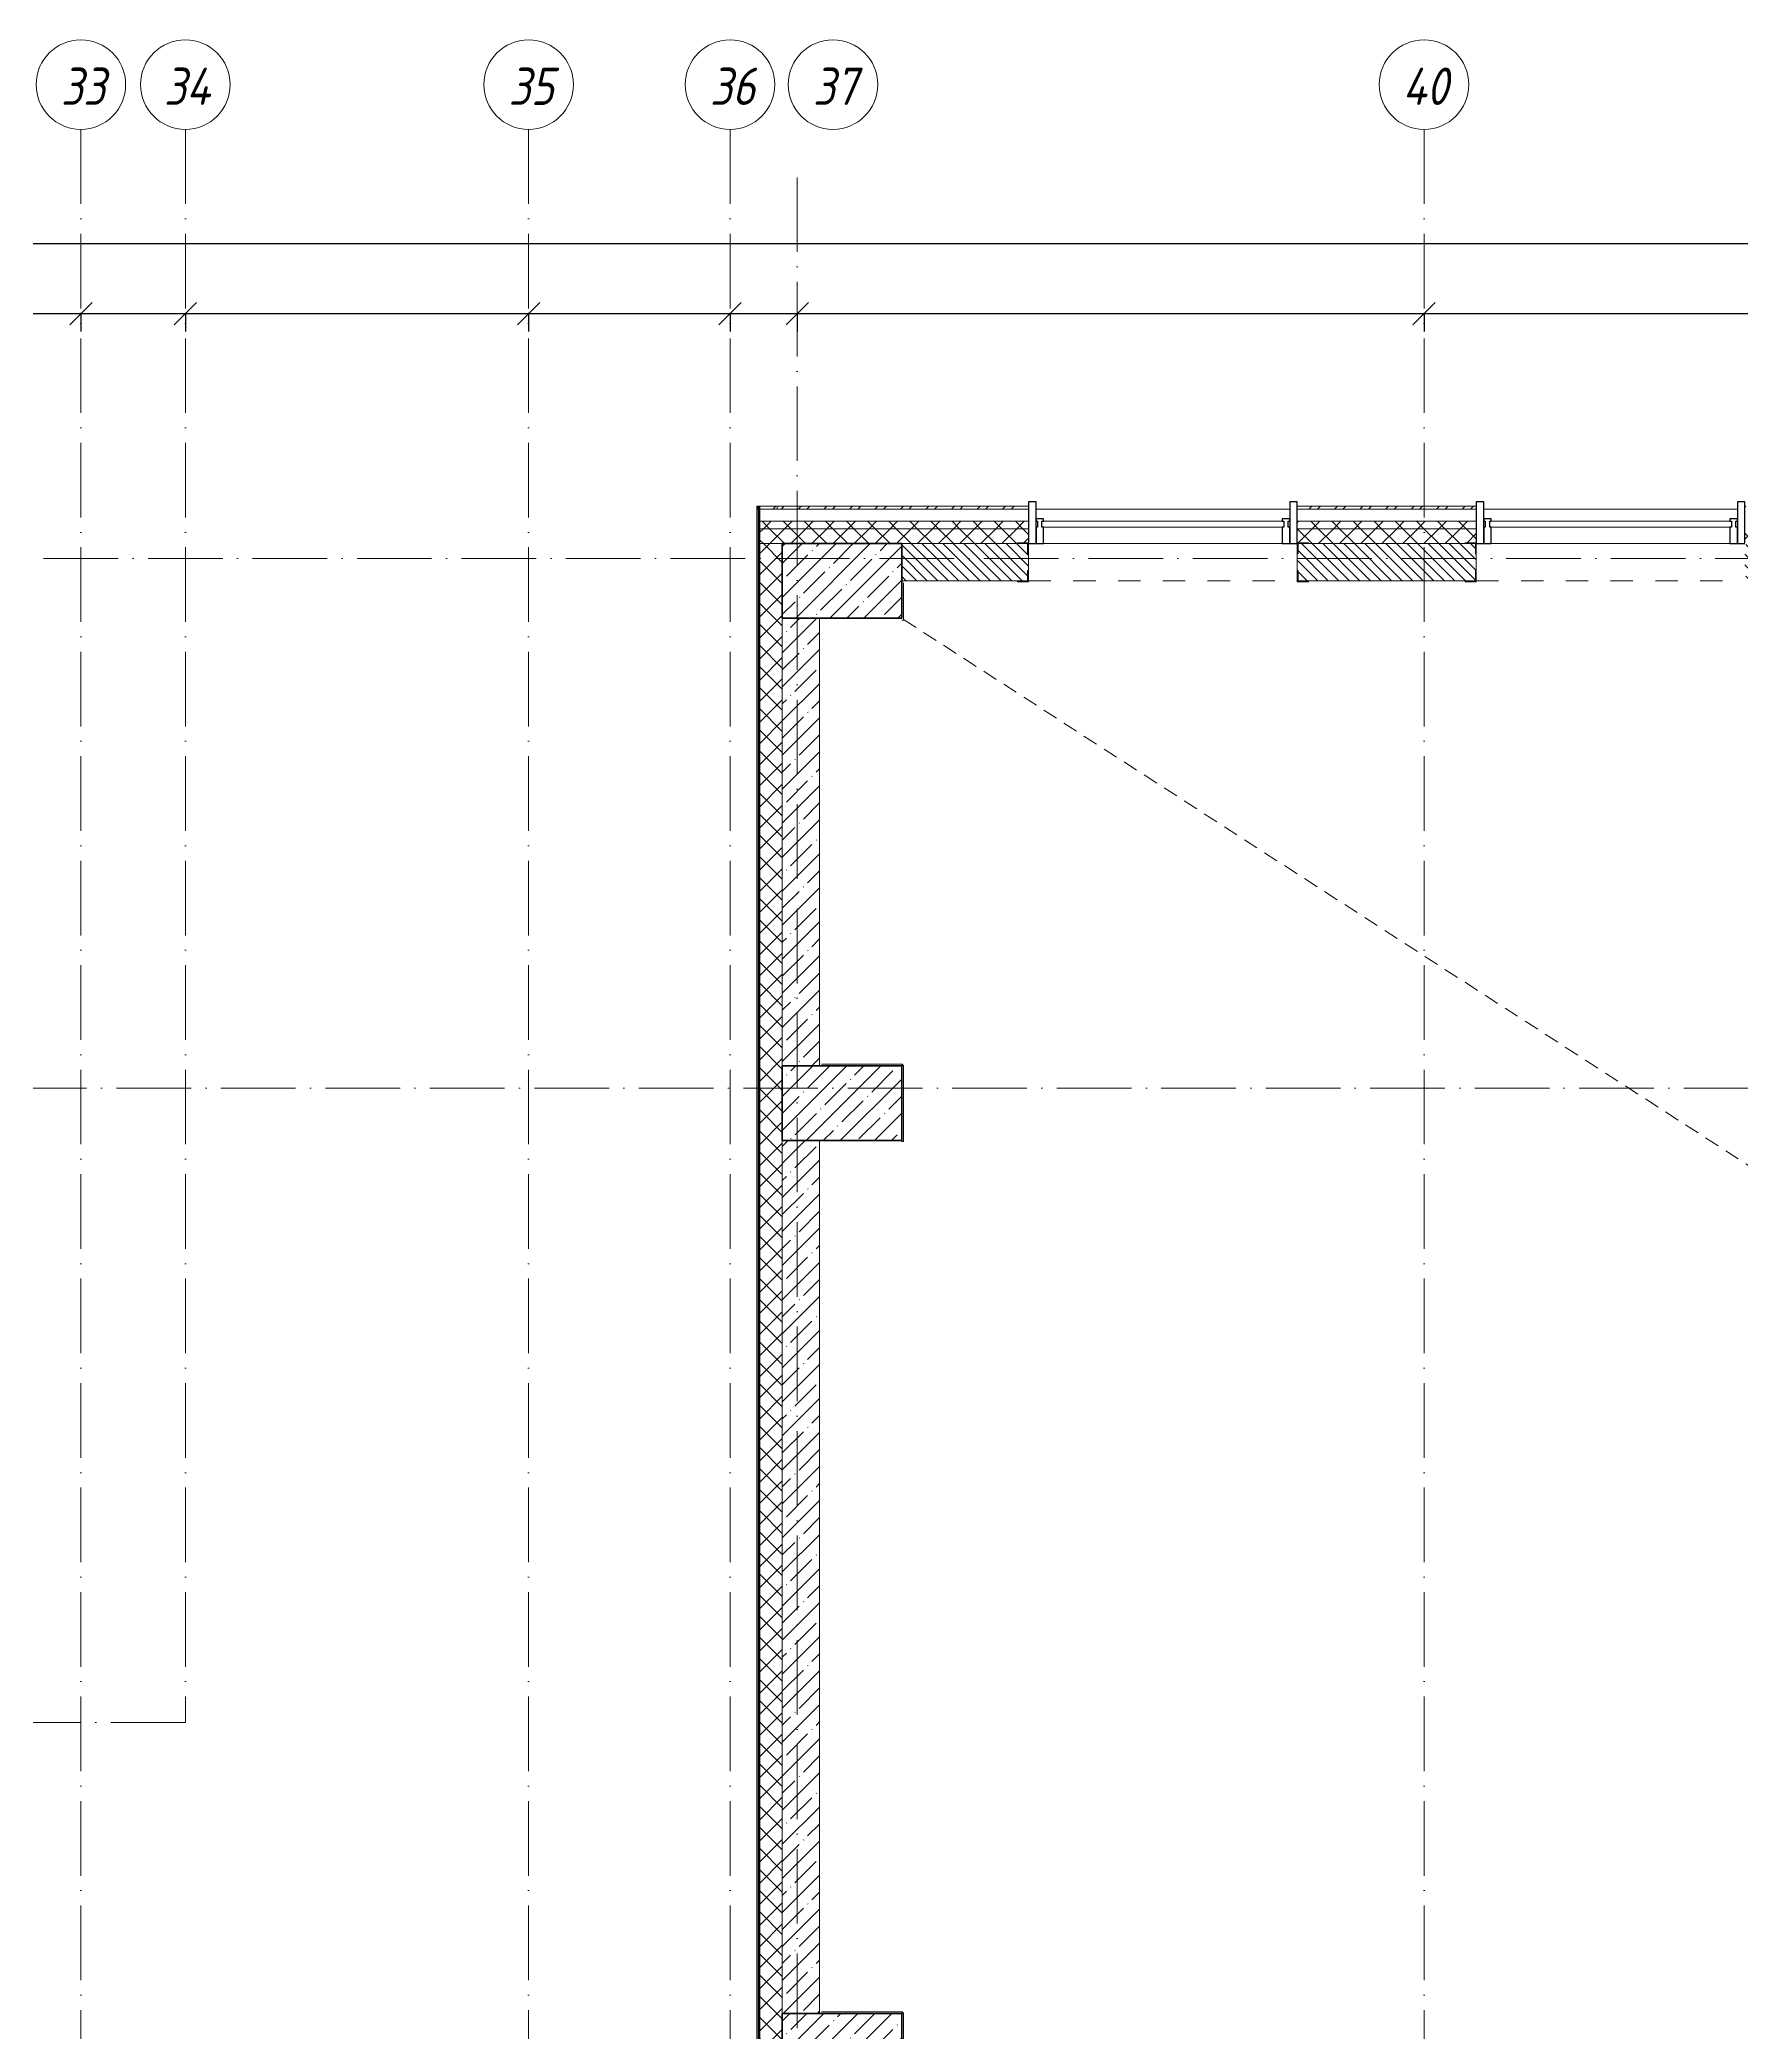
# Model space of a CAD drawing. Header units: millimetres. Extents: x -213536 to 1564669, y -45299 to 942238.
# Drawn here: x 476741 to 488141, y 522427 to 535778 of the extents above; entities that cross this region are included whole.
import ezdxf

# ---------------------------------------------------------------- set-up
doc = ezdxf.new("R2010")
doc.units = ezdxf.units.MM
for name, pattern in [('200_ШТРИХ_ш1п0_6_', [160, 100, -60]), ('50_200_ШТРИХ_1Т_ш5_п1_п1_', [700, 500, -100, 0, -100]), ('Штрих короткий', [300, 150, -150])]:
    doc.linetypes.add(name, pattern=pattern)
for name, color, linetype, lineweight in [('0-1', 7, 'Continuous', 5), ('0-2', 7, 'Continuous', 9), ('3) ЖБ 4м', 3, 'Continuous', 30), ('Импосты витража-1', 7, 'Continuous', 25), ('Линии-1', 7, '200_ШТРИХ_ш1п0_6_', 9), ('Несущие колонны', 7, 'Continuous', 9), ('Несущие колонны-1', 7, 'Continuous', 35), ('Обобщенные модели', 7, 'Continuous', 9), ('Общие ребра', 7, 'Continuous', 9), ('Оси', 7, 'Continuous', 9), ('Оси-1', 7, 'Continuous', 20), ('Оси-2', 7, '50_200_ШТРИХ_1Т_ш5_п1_п1_', 9), ('Остекление-1', 7, 'Continuous', 9), ('Перемычка-1', 7, 'Штрих короткий', 9), ('Размеры', 7, 'Continuous', 15), ('Стены', 7, 'Continuous', 9), ('Стены-1', 7, 'Continuous', 13), ('Штриховка разреза-1', 7, 'Continuous', 9)]:
    doc.layers.add(name, color=color, linetype=linetype, lineweight=lineweight)
doc.layers.get('0-2').off()
doc.styles.add('ISOCPEUR_I_1', font='isocpeui.ttf', dxfattribs={"width": 0.85, "height": 2.5})
doc.styles.add('ISOCPEUR_I_5', font='isocpeui.ttf', dxfattribs={"width": 0.85, "height": 2.1})
doc.dimstyles.new('ISO-2_5_0_9К', dxfattribs={"dimscale": 304.8, "dimtxt": 248.995294, "dimasz": 0.492126, "dimexe": 0.393701, "dimexo": 0.328084, "dimgap": 0, "dimtad": 1, "dimdec": 0, "dimzin": 0, "dimdsep": 46, "dimtxsty": 'ISOCPEUR_I_1', "dimblk1": 'OBLIQUE', "dimblk2": 'OBLIQUE', "dimsah": 1, "dimcen": 0.09, "dimdle": 0.393701, "dimazin": 0, "dimtfac": 1, "dimtdec": 4, "dimtix": 1, "dimtmove": 0, "dimatfit": 3, "dimfxl": 1, "dimtvp": 1, "dimtolj": 1, "dimtzin": 0, "dimarcsym": 2})
pattern_1 = [(45, (0, 0), (-70.71068, 70.71068), []), (135, (0, 0), (-70.71068, -70.71068), [])]
pattern_2 = [(45, (0, 0), (-114.04925, 114.04925), []), (45, (114.05, 0), (-114.04925, 114.04925), [201.612, -40.322, 3.353, -36.97])]
pattern_3 = [(45, (0, 0), (-85.53659, 85.53659), []), (45, (57.02, 0), (-85.53659, 85.53659), [])]

# ---------------------------------------------------------------- blocks, each defined once
blk = doc.blocks.new('Ось сетки - Круг_Ø6_00__ISO-2_5_0_9K_-16731441-АИ2_03_План отделки стен 3-го этажа _Часть 1_')
at = {"layer": 'Оси-1'}
blk.add_circle((0, 0), 3, dxfattribs=at)
blk = doc.blocks.new('_Oblique')
at = {"color": 0, "linetype": 'ByBlock', "lineweight": -2}
blk.add_line((-0.5, -0.5), (0.5, 0.5), dxfattribs=at)
blk = doc.blocks.new('*D3903')
at = {"layer": 'Defpoints', "color": 0, "lineweight": 30, "transparency": 16777216}
for p in [(476466, 534049), (477016, 534049), (477016, 533943)]:
    blk.add_point(p, dxfattribs=at)
at = {"layer": 'Размеры', "color": 0, "lineweight": -2, "transparency": 16777216}
for p, q in [((476346, 533943), (477136, 533943)), ((476466, 533949), (476466, 533823)), ((477016, 533949), (477016, 533823))]:
    blk.add_line(p, q, dxfattribs=at)
at = {"layer": 'Размеры', "color": 0, "lineweight": -2, "transparency": 16777216, "xscale": 150, "yscale": 150, "zscale": 150, "rotation": 180}
blk.add_blockref('_Oblique', (476466, 533943), dxfattribs=at)
at = {"layer": 'Размеры', "color": 0, "lineweight": -2, "transparency": 16777216, "xscale": 150, "yscale": 150, "zscale": 150}
blk.add_blockref('_Oblique', (477016, 533943), dxfattribs=at)
at = {"layer": 'Размеры', "color": 0, "transparency": 16777216, "insert": (476741, 533944), "char_height": 2.5, "width": 568.86, "attachment_point": 5, "style": 'ISOCPEUR_I_1'}
blk.add_mtext('\\A1;550', dxfattribs=at)
blk = doc.blocks.new('*D3904')
at = {"layer": 'Defpoints', "color": 0, "lineweight": 30, "transparency": 16777216}
for p in [(477016, 534049), (477716, 534049), (477716, 533943)]:
    blk.add_point(p, dxfattribs=at)
at = {"layer": 'Размеры', "color": 0, "lineweight": -2, "transparency": 16777216}
for p, q in [((476896, 533943), (477836, 533943)), ((477016, 533949), (477016, 533823)), ((477716, 533949), (477716, 533823))]:
    blk.add_line(p, q, dxfattribs=at)
at = {"layer": 'Размеры', "color": 0, "lineweight": -2, "transparency": 16777216, "xscale": 150, "yscale": 150, "zscale": 150, "rotation": 180}
blk.add_blockref('_Oblique', (477016, 533943), dxfattribs=at)
at = {"layer": 'Размеры', "color": 0, "lineweight": -2, "transparency": 16777216, "xscale": 150, "yscale": 150, "zscale": 150}
blk.add_blockref('_Oblique', (477716, 533943), dxfattribs=at)
at = {"layer": 'Размеры', "color": 0, "transparency": 16777216, "insert": (477366, 533944), "char_height": 2.5, "width": 568.86, "attachment_point": 5, "style": 'ISOCPEUR_I_1'}
blk.add_mtext('\\A1;700', dxfattribs=at)
blk = doc.blocks.new('*D3905')
at = {"layer": 'Defpoints', "color": 0, "lineweight": 30, "transparency": 16777216}
for p in [(477716, 534049), (480016, 534049), (480016, 533943)]:
    blk.add_point(p, dxfattribs=at)
at = {"layer": 'Размеры', "color": 0, "lineweight": -2, "transparency": 16777216}
for p, q in [((477596, 533943), (480136, 533943)), ((477716, 533949), (477716, 533823)), ((480016, 533949), (480016, 533823))]:
    blk.add_line(p, q, dxfattribs=at)
at = {"layer": 'Размеры', "color": 0, "lineweight": -2, "transparency": 16777216, "xscale": 150, "yscale": 150, "zscale": 150, "rotation": 180}
blk.add_blockref('_Oblique', (477716, 533943), dxfattribs=at)
at = {"layer": 'Размеры', "color": 0, "lineweight": -2, "transparency": 16777216, "xscale": 150, "yscale": 150, "zscale": 150}
blk.add_blockref('_Oblique', (480016, 533943), dxfattribs=at)
at = {"layer": 'Размеры', "color": 0, "transparency": 16777216, "insert": (478866, 533944), "char_height": 2.5, "width": 758.48, "attachment_point": 5, "style": 'ISOCPEUR_I_1'}
blk.add_mtext('\\A1;2300', dxfattribs=at)
blk = doc.blocks.new('*D3906')
at = {"layer": 'Defpoints', "color": 0, "lineweight": 30, "transparency": 16777216}
for p in [(480016, 534049), (481366, 534049), (481366, 533943)]:
    blk.add_point(p, dxfattribs=at)
at = {"layer": 'Размеры', "color": 0, "lineweight": -2, "transparency": 16777216}
for p, q in [((479896, 533943), (481486, 533943)), ((480016, 533949), (480016, 533823)), ((481366, 533949), (481366, 533823))]:
    blk.add_line(p, q, dxfattribs=at)
at = {"layer": 'Размеры', "color": 0, "lineweight": -2, "transparency": 16777216, "xscale": 150, "yscale": 150, "zscale": 150, "rotation": 180}
blk.add_blockref('_Oblique', (480016, 533943), dxfattribs=at)
at = {"layer": 'Размеры', "color": 0, "lineweight": -2, "transparency": 16777216, "xscale": 150, "yscale": 150, "zscale": 150}
blk.add_blockref('_Oblique', (481366, 533943), dxfattribs=at)
at = {"layer": 'Размеры', "color": 0, "transparency": 16777216, "insert": (480691, 533944), "char_height": 2.5, "width": 701.02, "attachment_point": 5, "style": 'ISOCPEUR_I_1'}
blk.add_mtext('\\A1;1350', dxfattribs=at)
blk = doc.blocks.new('*D3907')
at = {"layer": 'Defpoints', "color": 0, "lineweight": 30, "transparency": 16777216}
for p in [(481366, 534049), (481816, 534049), (481816, 533943)]:
    blk.add_point(p, dxfattribs=at)
at = {"layer": 'Размеры', "color": 0, "lineweight": -2, "transparency": 16777216}
for p, q in [((481246, 533943), (481936, 533943)), ((481366, 533949), (481366, 533823)), ((481816, 533949), (481816, 533823))]:
    blk.add_line(p, q, dxfattribs=at)
at = {"layer": 'Размеры', "color": 0, "lineweight": -2, "transparency": 16777216, "xscale": 150, "yscale": 150, "zscale": 150, "rotation": 180}
blk.add_blockref('_Oblique', (481366, 533943), dxfattribs=at)
at = {"layer": 'Размеры', "color": 0, "lineweight": -2, "transparency": 16777216, "xscale": 150, "yscale": 150, "zscale": 150}
blk.add_blockref('_Oblique', (481816, 533943), dxfattribs=at)
at = {"layer": 'Размеры', "color": 0, "transparency": 16777216, "insert": (481591, 533944), "char_height": 2.5, "width": 591.84, "attachment_point": 5, "style": 'ISOCPEUR_I_1'}
blk.add_mtext('\\A1;450', dxfattribs=at)
blk = doc.blocks.new('*D3908')
at = {"layer": 'Defpoints', "color": 0, "lineweight": 30, "transparency": 16777216}
for p in [(481816, 534049), (486016, 534049), (486016, 533943)]:
    blk.add_point(p, dxfattribs=at)
at = {"layer": 'Размеры', "color": 0, "lineweight": -2, "transparency": 16777216}
for p, q in [((481696, 533943), (486136, 533943)), ((481816, 533949), (481816, 533823)), ((486016, 533949), (486016, 533823))]:
    blk.add_line(p, q, dxfattribs=at)
at = {"layer": 'Размеры', "color": 0, "lineweight": -2, "transparency": 16777216, "xscale": 150, "yscale": 150, "zscale": 150, "rotation": 180}
blk.add_blockref('_Oblique', (481816, 533943), dxfattribs=at)
at = {"layer": 'Размеры', "color": 0, "lineweight": -2, "transparency": 16777216, "xscale": 150, "yscale": 150, "zscale": 150}
blk.add_blockref('_Oblique', (486016, 533943), dxfattribs=at)
at = {"layer": 'Размеры', "color": 0, "transparency": 16777216, "insert": (483916, 533944), "char_height": 2.5, "width": 781.46, "attachment_point": 5, "style": 'ISOCPEUR_I_1'}
blk.add_mtext('\\A1;4200', dxfattribs=at)
blk = doc.blocks.new('*D3909')
at = {"layer": 'Defpoints', "color": 0, "lineweight": 30, "transparency": 16777216}
for p in [(486016, 534049), (488516, 534049), (488516, 533943)]:
    blk.add_point(p, dxfattribs=at)
at = {"layer": 'Размеры', "color": 0, "lineweight": -2, "transparency": 16777216}
for p, q in [((485896, 533943), (488636, 533943)), ((486016, 533949), (486016, 533823)), ((488516, 533949), (488516, 533823))]:
    blk.add_line(p, q, dxfattribs=at)
at = {"layer": 'Размеры', "color": 0, "lineweight": -2, "transparency": 16777216, "xscale": 150, "yscale": 150, "zscale": 150, "rotation": 180}
blk.add_blockref('_Oblique', (486016, 533943), dxfattribs=at)
at = {"layer": 'Размеры', "color": 0, "lineweight": -2, "transparency": 16777216, "xscale": 150, "yscale": 150, "zscale": 150}
blk.add_blockref('_Oblique', (488516, 533943), dxfattribs=at)
at = {"layer": 'Размеры', "color": 0, "transparency": 16777216, "insert": (487266, 533944), "char_height": 2.5, "width": 758.48, "attachment_point": 5, "style": 'ISOCPEUR_I_1'}
blk.add_mtext('\\A1;2500', dxfattribs=at)
blk = doc.blocks.new('*D3927')
at = {"layer": 'Defpoints', "color": 0, "lineweight": 30, "transparency": 16777216}
for p in [(429166, 534520), (532666, 534520), (532666, 534414)]:
    blk.add_point(p, dxfattribs=at)
at = {"layer": 'Размеры', "color": 0, "lineweight": -2, "transparency": 16777216}
for p, q in [((429046, 534414), (532786, 534414)), ((429166, 534420), (429166, 534294)), ((532666, 534420), (532666, 534294))]:
    blk.add_line(p, q, dxfattribs=at)
at = {"layer": 'Размеры', "color": 0, "lineweight": -2, "transparency": 16777216, "xscale": 150, "yscale": 150, "zscale": 150, "rotation": 180}
blk.add_blockref('_Oblique', (429166, 534414), dxfattribs=at)
at = {"layer": 'Размеры', "color": 0, "lineweight": -2, "transparency": 16777216, "xscale": 150, "yscale": 150, "zscale": 150}
blk.add_blockref('_Oblique', (532666, 534414), dxfattribs=at)
at = {"layer": 'Размеры', "color": 0, "transparency": 16777216, "insert": (480916, 534415), "char_height": 2.5, "width": 1080.26, "attachment_point": 5, "style": 'ISOCPEUR_I_1'}
blk.add_mtext('\\A1;103500', dxfattribs=at)
blk = doc.blocks.new('BSC_Колонна _Прямоугольная - 500х800-V3-АИ2_03_План отделки стен 3-го этажа _Часть 1_')
at = {"layer": 'Несущие колонны'}
h = blk.add_hatch(dxfattribs=at)
h.set_pattern_fill('FP_8', color=256, style=0, pattern_type=2)
h.set_pattern_definition([(315, (-87250, 52950), (114.04925, 114.04925), []), (315, (-87250, 52835.95), (114.04925, 114.04925), [201.613, -40.323, 3.353, -36.97])])
h.paths.add_polyline_path([(-250, 400), (-250, -400), (250, -400), (250, 400)], flags=0)
at = {"layer": 'Несущие колонны-1'}
for p, q in [((250, 400), (-250, 400)), ((-250, 400), (-250, -400)), ((250, -400), (250, 400)), ((-250, -400), (250, -400))]:
    blk.add_line(p, q, dxfattribs=at)
blk = doc.blocks.new('BSC_Колонна _Прямоугольная - 500х800-V76-АИ2_03_План отделки стен 3-го этажа _Часть 1_')
at = {"layer": 'Несущие колонны'}
h = blk.add_hatch(dxfattribs=at)
h.set_pattern_fill('FP_73', color=256, style=0, pattern_type=2)
h.set_pattern_definition([(315, (-83750, 52950), (114.04925, 114.04925), []), (315, (-83750, 52835.95), (114.04925, 114.04925), [201.613, -40.323, 3.353, -36.97])])
h.paths.add_polyline_path([(-250, 400), (-250, -400), (250, -400), (250, 400)], flags=0)
at = {"layer": 'Несущие колонны-1'}
for p, q in [((250, 400), (-250, 400)), ((-250, 400), (-250, -400)), ((250, -400), (250, 400)), ((-250, -400), (250, -400))]:
    blk.add_line(p, q, dxfattribs=at)
blk = doc.blocks.new('BSC_Колонна _Прямоугольная - 500х800-V77-АИ2_03_План отделки стен 3-го этажа _Часть 1_')
at = {"layer": 'Несущие колонны'}
h = blk.add_hatch(dxfattribs=at)
h.set_pattern_fill('FP_74', color=256, style=0, pattern_type=2)
h.set_pattern_definition([(315, (-77400, 52950), (114.04925, 114.04925), []), (315, (-77400, 52835.95), (114.04925, 114.04925), [201.613, -40.323, 3.353, -36.97])])
h.paths.add_polyline_path([(-250, 400), (-250, -400), (250, -400), (250, 400)], flags=0)
at = {"layer": 'Несущие колонны-1'}
for p, q in [((250, 400), (-250, 400)), ((-250, 400), (-250, -400)), ((250, -400), (250, 400)), ((-250, -400), (250, -400))]:
    blk.add_line(p, q, dxfattribs=at)
blk = doc.blocks.new('PNS_Панель прямоугольная2 - Нр_Стекло - 40мм-26262869-АИ2_03_План отделки стен 3-го этажа _Часть 1_')
at = {"layer": 'Остекление-1'}
for p, q in [((-810, 0), (810, 0)), ((800, 0), (-800, 0)), ((-800, -40), (800, -40))]:
    blk.add_line(p, q, dxfattribs=at)
blk = doc.blocks.new('Прямоугольный импост - Импост структурный с накладкой - 150мм-26262858-АИ2_03_План отделки стен 3-го этажа _Часть 1_')
at = {"layer": 'Импосты витража-1'}
for p, q in [((-25, 40), (-25, 150)), ((-25, 150), (25, 150)), ((25, 150), (25, 40)), ((-15, 40), (-25, 40)), ((-25, -17), (-25, 0)), ((-25, 0), (-15, 0)), ((-15, 0), (-15, 40)), ((15, 40), (15, 0)), ((25, 40), (15, 40)), ((15, 0), (25, 0)), ((25, 0), (25, -17)), ((25, -17), (-25, -17))]:
    blk.add_line(p, q, dxfattribs=at)
blk = doc.blocks.new('Прямоугольный импост - Откос НВФ_50х280 мм-V160-АИ2_03_План отделки стен 3-го этажа _Часть 1_')
at = {"layer": 'Импосты витража-1'}
for p, q in [((-50, 150), (0, 150)), ((-50, -130), (-50, 150)), ((0, 144), (0, -130)), ((0, -130), (-50, -130))]:
    blk.add_line(p, q, dxfattribs=at)
blk = doc.blocks.new('Прямоугольный импост - Откос НВФ_50х280 мм-26262880-АИ2_03_План отделки стен 3-го этажа _Часть 1_')
at = {"layer": 'Импосты витража-1'}
for p, q in [((0, 150), (-50, 150)), ((-50, 150), (-50, -130)), ((0, -130), (0, 144)), ((-50, -130), (0, -130))]:
    blk.add_line(p, q, dxfattribs=at)
blk = doc.blocks.new('Проем_Дверь_Прямоугольный - 1800х2160h_оконные проемы-27185541-АИ2_03_План отделки стен 3-го этажа _Часть 1_')
at = {"layer": 'Перемычка-1'}
for p, q in [((900, 125), (-900, 125)), ((900, -125), (-900, -125))]:
    blk.add_line(p, q, dxfattribs=at)
blk = doc.blocks.new('Фахверк_СКБ_Уголок - 250_2160-27509414-АИ2_03_План отделки стен 3-го этажа _Часть 1_')
at = {"layer": 'Обобщенные модели'}
for p, q in [((200, 181), (125, 181)), ((125, 181), (125, 106)), ((131, 106), (131, 175)), ((131, 175), (200, 175)), ((200, 175), (200, 181)), ((125, 106), (131, 106)), ((131, -6), (125, -6)), ((125, -6), (125, -81)), ((125, -81), (200, -81)), ((131, -75), (131, -6)), ((200, -75), (131, -75)), ((200, -81), (200, -75))]:
    blk.add_line(p, q, dxfattribs=at)
blk = doc.blocks.new('0125-Р-ОО-Ш2-АР-о_23_10_2024_rvt-1-АИ2_03_План отделки стен 3-го этажа _Часть 1_')
at = {"layer": 'Штриховка разреза-1'}
h = blk.add_hatch(dxfattribs=at)
h.set_pattern_fill('FP_49', color=256, style=0, pattern_type=2)
h.set_pattern_definition(pattern_3)
h.paths.add_polyline_path([(52515, 87730), (52515, 87750), (52381, 87750), (52381, 87730)], flags=0)
h = blk.add_hatch(dxfattribs=at)
h.set_pattern_fill('FP_49', color=256, style=0, pattern_type=2)
h.set_pattern_definition(pattern_3)
h.paths.add_polyline_path([(77065, 87730), (77065, 87750), (74050, 87750), (74050, 87730), (76607, 87730)], flags=0)
h.paths.add_polyline_path([(71050, 87730), (72250, 87730), (72250, 87750), (71050, 87750)], flags=0)
h.paths.add_polyline_path([(68050, 87730), (69250, 87730), (69250, 87750), (68050, 87750)], flags=0)
h.paths.add_polyline_path([(66250, 87730), (66250, 87750), (65000, 87750), (65000, 87730), (65301, 87730)], flags=0)
h.paths.add_polyline_path([(63200, 87730), (63200, 87750), (62000, 87750), (62000, 87730), (62475, 87730)], flags=0)
h.paths.add_polyline_path([(59000, 87730), (60200, 87730), (60200, 87750), (59000, 87750)], flags=0)
h.paths.add_polyline_path([(57200, 87730), (57200, 87750), (56000, 87750), (56000, 87730), (56822, 87730)], flags=0)
h.paths.add_polyline_path([(54200, 87730), (54200, 87750), (52515, 87750), (52515, 87730), (53995, 87730)], flags=0)
h = blk.add_hatch(dxfattribs=at)
h.set_pattern_fill('FP_50', color=256, style=0, pattern_type=2)
h.set_pattern_definition(pattern_1)
h.paths.add_polyline_path([(103830, 87600), (103830, 87650), (96850, 87650), (96850, 87600), (102988, 87600)], flags=0)
h.paths.add_polyline_path([(94100, 87600), (95850, 87600), (95850, 87650), (94100, 87650)], flags=0)
h.paths.add_polyline_path([(89300, 87600), (89300, 87650), (88175, 87650), (88175, 87600), (88856, 87600)], flags=0)
h.paths.add_polyline_path([(86375, 87600), (86375, 87650), (85250, 87650), (85250, 87600), (86029, 87600)], flags=0)
h.paths.add_polyline_path([(79400, 87600), (80600, 87600), (80600, 87650), (79400, 87650)], flags=0)
h.paths.add_polyline_path([(83450, 87600), (83450, 87650), (82400, 87650), (82400, 87600), (83202, 87600)], flags=0)
h.paths.add_polyline_path([(77549, 87600), (77600, 87600), (77600, 87650), (74050, 87650), (74050, 87600), (76607, 87600)], flags=0)
h.paths.add_polyline_path([(72250, 87600), (72250, 87650), (71050, 87650), (71050, 87600), (71896, 87600)], flags=0)
h.paths.add_polyline_path([(69250, 87600), (69250, 87650), (68050, 87650), (68050, 87600), (69070, 87600)], flags=0)
h.paths.add_polyline_path([(66250, 87600), (66250, 87650), (65000, 87650), (65000, 87600), (65301, 87600)], flags=0)
h.paths.add_polyline_path([(62000, 87600), (63200, 87600), (63200, 87650), (62000, 87650)], flags=0)
h.paths.add_polyline_path([(60200, 87600), (60200, 87650), (59000, 87650), (59000, 87600), (59648, 87600)], flags=0)
h.paths.add_polyline_path([(57200, 87600), (57200, 87650), (56000, 87650), (56000, 87600), (56822, 87600)], flags=0)
h.paths.add_polyline_path([(53995, 87600), (54200, 87600), (54200, 87650), (52400, 87650), (52400, 87600)], flags=0)
h = blk.add_hatch(dxfattribs=at)
h.set_pattern_fill('FP_50', color=256, style=0, pattern_type=2)
h.set_pattern_definition(pattern_1)
h.paths.add_polyline_path([(103750, 87500), (103830, 87500), (103830, 87600), (96850, 87600), (96850, 87500), (103700, 87500)], flags=0)
h.paths.add_polyline_path([(95350, 87500), (95850, 87500), (95850, 87600), (94100, 87600), (94100, 87506), (94175, 87506), (94175, 87500), (94509, 87500)], flags=0)
h.paths.add_polyline_path([(86300, 87500), (86300, 87506), (86375, 87506), (86375, 87600), (85250, 87600), (85250, 87500), (86029, 87500)], flags=0)
h.paths.add_polyline_path([(88250, 87500), (89225, 87500), (89225, 87506), (89300, 87506), (89300, 87600), (88175, 87600), (88175, 87506), (88250, 87506)], flags=0)
h.paths.add_polyline_path([(83202, 87500), (83375, 87500), (83375, 87506), (83450, 87506), (83450, 87600), (82400, 87600), (82400, 87506), (82475, 87506), (82475, 87500)], flags=0)
h.paths.add_polyline_path([(80525, 87500), (80525, 87506), (80600, 87506), (80600, 87600), (79400, 87600), (79400, 87506), (79475, 87506), (79475, 87500), (80376, 87500)], flags=0)
h.paths.add_polyline_path([(77549, 87500), (77600, 87500), (77600, 87600), (74050, 87600), (74050, 87506), (74125, 87506), (74125, 87500), (77100, 87500)], flags=0)
h.paths.add_polyline_path([(71050, 87500), (72175, 87500), (72175, 87506), (72250, 87506), (72250, 87600), (71050, 87600)], flags=0)
h.paths.add_polyline_path([(68125, 87500), (69175, 87500), (69175, 87506), (69250, 87506), (69250, 87600), (68050, 87600), (68050, 87506), (68125, 87506)], flags=0)
h.paths.add_polyline_path([(66175, 87500), (66175, 87506), (66250, 87506), (66250, 87600), (65000, 87600), (65000, 87506), (65075, 87506), (65075, 87500), (65600, 87500)], flags=0)
h.paths.add_polyline_path([(60125, 87500), (60125, 87506), (60200, 87506), (60200, 87600), (59000, 87600), (59000, 87506), (59075, 87506), (59075, 87500), (59648, 87500)], flags=0)
h.paths.add_polyline_path([(62075, 87500), (63125, 87500), (63125, 87506), (63200, 87506), (63200, 87600), (62000, 87600), (62000, 87506), (62075, 87506)], flags=0)
h.paths.add_polyline_path([(56822, 87500), (57125, 87500), (57125, 87506), (57200, 87506), (57200, 87600), (56000, 87600), (56000, 87506), (56075, 87506), (56075, 87500)], flags=0)
h.paths.add_polyline_path([(53350, 87500), (54125, 87500), (54125, 87506), (54200, 87506), (54200, 87600), (52400, 87600), (52400, 87500), (52550, 87500)], flags=0)
h = blk.add_hatch(dxfattribs=at)
h.set_pattern_fill('FP_50', color=256, style=0, pattern_type=2)
h.set_pattern_definition(pattern_1)
h.paths.add_polyline_path([(52550, 69600), (52550, 87500), (52400, 87500), (52400, 69600)], flags=0)
h = blk.add_hatch(dxfattribs=at)
h.set_pattern_fill('FP_1', color=256, style=0, pattern_type=2)
h.set_pattern_definition([(135, (0, 0), (-35.35534, -35.35534), [])])
h.paths.add_polyline_path([(59100, 87250), (59100, 87500), (59006, 87500), (59006, 87431), (59000, 87431), (59000, 87319), (59006, 87319), (59006, 87250), (59075, 87250)], flags=0)
h.paths.add_polyline_path([(57194, 87250), (57194, 87319), (57200, 87319), (57200, 87431), (57194, 87431), (57194, 87500), (56006, 87500), (56006, 87431), (56000, 87431), (56000, 87319), (56006, 87319), (56006, 87250), (57125, 87250)], flags=0)
h.paths.add_polyline_path([(54125, 87250), (54194, 87250), (54194, 87319), (54200, 87319), (54200, 87431), (54194, 87431), (54194, 87500), (53350, 87500), (53350, 87250), (53995, 87250)], flags=0)
h = blk.add_hatch(dxfattribs=at)
h.set_pattern_fill('FP_2', color=256, style=0, pattern_type=2)
h.set_pattern_definition(pattern_2)
h.paths.add_polyline_path([(52800, 84000), (52800, 87000), (52550, 87000), (52550, 84000)], flags=0)
h = blk.add_hatch(dxfattribs=at)
h.set_pattern_fill('FP_2', color=256, style=0, pattern_type=2)
h.set_pattern_definition(pattern_2)
h.paths.add_polyline_path([(52800, 77650), (52800, 83500), (52550, 83500), (52550, 77650)], flags=0)
at = {"layer": 'Линии-1'}
blk.add_line((53362, 86992), (76250, 72200), dxfattribs=at)
at = {"layer": 'Общие ребра'}
for p, q in [((52388, 87750), (52388, 69770)), ((52394, 87750), (52394, 69770)), ((54200, 87650), (52400, 87650)), ((54200, 87600), (52400, 87600)), ((57200, 87650), (56000, 87650)), ((57200, 87600), (56000, 87600)), ((52550, 87500), (52400, 87500)), ((54125, 87500), (53350, 87500)), ((53350, 87500), (54125, 87500)), ((57125, 87500), (56075, 87500)), ((56075, 87500), (57125, 87500))]:
    blk.add_line(p, q, dxfattribs=at)
at = {"layer": 'Стены'}
for p, q in [((54250, 87730), (55950, 87730)), ((57250, 87730), (58950, 87730)), ((55900, 87500), (54300, 87500)), ((58900, 87500), (57300, 87500))]:
    blk.add_line(p, q, dxfattribs=at)
at = {"layer": 'Стены-1'}
for p, q in [((52400, 87750), (52380, 87750)), ((52380, 87750), (52380, 69770)), ((52515, 87750), (52381, 87750)), ((52381, 87750), (52381, 87730)), ((52381, 87730), (52515, 87730)), ((52400, 69770), (52400, 87750)), ((54200, 87730), (52400, 87730)), ((52400, 87730), (52400, 87500)), ((52515, 87730), (52515, 87750)), ((54200, 87750), (52515, 87750)), ((52515, 87750), (52515, 87730)), ((52515, 87730), (54200, 87730)), ((54200, 87730), (54200, 87750)), ((54200, 87506), (54200, 87730)), ((57200, 87750), (56000, 87750)), ((56000, 87750), (56000, 87730)), ((57200, 87730), (56000, 87730)), ((56000, 87730), (56000, 87506)), ((56000, 87730), (57200, 87730)), ((57200, 87730), (57200, 87750)), ((57200, 87506), (57200, 87730)), ((52400, 87500), (52400, 69750)), ((54200, 87319), (54200, 87431)), ((56000, 87431), (56000, 87319)), ((57200, 87319), (57200, 87431)), ((53350, 87250), (54125, 87250)), ((56075, 87250), (57125, 87250)), ((52550, 87000), (52550, 84000)), ((52550, 84000), (52550, 87000)), ((52800, 84000), (52800, 87000)), ((52550, 83500), (52550, 77650)), ((52550, 77650), (52550, 83500)), ((52800, 77650), (52800, 83500))]:
    blk.add_line(p, q, dxfattribs=at)
at = {"layer": '0-2'}
for name, p, rotation in [('Прямоугольный импост - Откос НВФ_50х280 мм-26262880-АИ2_03_План отделки стен 3-го этажа _Часть 1_', (54200, 87650), 180), ('Прямоугольный импост - Откос НВФ_50х280 мм-26262880-АИ2_03_План отделки стен 3-го этажа _Часть 1_', (57200, 87650), 180), ('BSC_Колонна _Прямоугольная - 500х800-V3-АИ2_03_План отделки стен 3-го этажа _Часть 1_', (52950, 87250), 89.9999999999999), ('Фахверк_СКБ_Уголок - 250_2160-27509414-АИ2_03_План отделки стен 3-го этажа _Часть 1_', (54325, 87425), 180), ('Проем_Дверь_Прямоугольный - 1800х2160h_оконные проемы-27185541-АИ2_03_План отделки стен 3-го этажа _Часть 1_', (55100, 87375), 180), ('Фахверк_СКБ_Уголок - 250_2160-27509414-АИ2_03_План отделки стен 3-го этажа _Часть 1_', (57325, 87425), 180), ('Проем_Дверь_Прямоугольный - 1800х2160h_оконные проемы-27185541-АИ2_03_План отделки стен 3-го этажа _Часть 1_', (58100, 87375), 180), ('BSC_Колонна _Прямоугольная - 500х800-V76-АИ2_03_План отделки стен 3-го этажа _Часть 1_', (52950, 83750), 89.9999999999999), ('BSC_Колонна _Прямоугольная - 500х800-V77-АИ2_03_План отделки стен 3-го этажа _Часть 1_', (52950, 77400), 89.9999999999999)]:
    blk.add_blockref(name, p, dxfattribs=dict(at, rotation=rotation))
at = {"layer": '0-2', "extrusion": (0, 0, -1), "rotation": 180}
for name, p in [('Прямоугольный импост - Откос НВФ_50х280 мм-V160-АИ2_03_План отделки стен 3-го этажа _Часть 1_', (-56000, 87650)), ('Прямоугольный импост - Откос НВФ_50х280 мм-V160-АИ2_03_План отделки стен 3-го этажа _Часть 1_', (-59000, 87650)), ('Прямоугольный импост - Импост структурный с накладкой - 150мм-26262858-АИ2_03_План отделки стен 3-го этажа _Часть 1_', (-54275, 87650)), ('Прямоугольный импост - Импост структурный с накладкой - 150мм-26262858-АИ2_03_План отделки стен 3-го этажа _Часть 1_', (-55925, 87650)), ('Прямоугольный импост - Импост структурный с накладкой - 150мм-26262858-АИ2_03_План отделки стен 3-го этажа _Часть 1_', (-57275, 87650)), ('Прямоугольный импост - Импост структурный с накладкой - 150мм-26262858-АИ2_03_План отделки стен 3-го этажа _Часть 1_', (-58925, 87650))]:
    blk.add_blockref(name, p, dxfattribs=at)
at = {"layer": '0-2'}
for name, p in [('PNS_Панель прямоугольная2 - Нр_Стекло - 40мм-26262869-АИ2_03_План отделки стен 3-го этажа _Часть 1_', (55100, 87650)), ('PNS_Панель прямоугольная2 - Нр_Стекло - 40мм-26262869-АИ2_03_План отделки стен 3-го этажа _Часть 1_', (58100, 87650)), ('Фахверк_СКБ_Уголок - 250_2160-27509414-АИ2_03_План отделки стен 3-го этажа _Часть 1_', (55875, 87325))]:
    blk.add_blockref(name, p, dxfattribs=at)
blk = doc.blocks.new('3этВверх')
at = {"layer": 'Стены-1'}
for p, q in [((482528, 531890), (482528, 532140)), ((482516, 531890), (482528, 531890)), ((482522, 528914), (481978, 528914)), ((482516, 528908), (482516, 528902)), ((482528, 528908), (482516, 528908)), ((482516, 528902), (482522, 528902)), ((482522, 528902), (482522, 528914)), ((482528, 528396), (482528, 528908)), ((482516, 528402), (482516, 528396)), ((482516, 528396), (482528, 528396)), ((482522, 522564), (481978, 522564)), ((482516, 522558), (482516, 522552)), ((482528, 522558), (482516, 522558)), ((482516, 522552), (482522, 522552)), ((482522, 522552), (482522, 522564)), ((482528, 522046), (482528, 522558))]:
    blk.add_line(p, q, dxfattribs=at)
at = {"layer": '0-1'}
blk.add_blockref('0125-Р-ОО-Ш2-АР-о_23_10_2024_rvt-1-АИ2_03_План отделки стен 3-го этажа _Часть 1_', (429166, 444902), dxfattribs=at)
blk = doc.blocks.new('Ос 3 эт верх часть')
at = {"layer": 'Оси-2'}
for p, q in [((477016, 535177.6), (477016, 500883)), ((477716, 535177.6), (477716, 524502.4)), ((480016, 535177.6), (480016, 499613)), ((481366, 535177.6), (481366, 499613)), ((486016, 535177.6), (486016, 499613)), ((481816, 534856), (481816, 500883)), ((535374.3, 532302.4), (426847.2, 532302.4)), ((426847.2, 528752.4), (535374.3, 528752.4)), ((477716, 524502.4), (426847.2, 524502.4))]:
    blk.add_line(p, q, dxfattribs=at)
at = {"layer": 'Оси-1', "xscale": 99.99999999999993, "yscale": 99.99999999999993, "zscale": 99.99999999999993, "rotation": 180}
for p in [(477016, 535477.6), (477716, 535477.6), (480016, 535477.6), (481366, 535477.6), (482055.6, 535477.6), (486016, 535477.6)]:
    blk.add_blockref('Ось сетки - Круг_Ø6_00__ISO-2_5_0_9K_-16731441-АИ2_03_План отделки стен 3-го этажа _Часть 1_', p, dxfattribs=at)
at = {"layer": 'Оси', "char_height": 250, "attachment_point": 1, "style": 'ISOCPEUR_I_5'}
for s, insert, width in [('33', (476881.6, 535591.5), 404.05), ('34', (477572.6, 535591.5), 425.696), ('35', (479881.6, 535591.5), 404.05), ('36', (481231.6, 535591.5), 404.05), ('37', (481921.3, 535591.5), 404.05), ('40', (485872.6, 535591.5), 425.696)]:
    blk.add_mtext(s, dxfattribs=dict(at, insert=insert, width=width))
at = {"layer": 'Размеры'}
for base, p1, p2, override, picture, middle in [((532666, 534414), (429166, 534520.1), (532666, 534520.1), {"dimpost": '<>', "dimfxl": 103500}, '*D3927', (480916, 534415.3)), ((477016, 533943.1), (476466, 534049.2), (477016, 534049.2), {"dimpost": '<>', "dimfxl": 550}, '*D3903', (476741, 533944.4)), ((477716, 533943.1), (477016, 534049.2), (477716, 534049.2), {"dimpost": '<>', "dimfxl": 700}, '*D3904', (477366, 533944.4)), ((480016, 533943.1), (477716, 534049.2), (480016, 534049.2), {"dimpost": '<>', "dimfxl": 2300}, '*D3905', (478866, 533944.4)), ((481366, 533943.1), (480016, 534049.2), (481366, 534049.2), {"dimpost": '<>', "dimfxl": 1350}, '*D3906', (480691, 533944.4)), ((481816, 533943.1), (481366, 534049.2), (481816, 534049.2), {"dimpost": '<>', "dimfxl": 450}, '*D3907', (481591, 533944.4)), ((486016, 533943.1), (481816, 534049.2), (486016, 534049.2), {"dimpost": '<>', "dimfxl": 4200}, '*D3908', (483916, 533944.4)), ((488516, 533943.1), (486016, 534049.2), (488516, 534049.2), {"dimpost": '<>', "dimfxl": 2500}, '*D3909', (487266, 533944.4))]:
    dim = blk.add_linear_dim(base=base, p1=p1, p2=p2, dimstyle='ISO-2_5_0_9К', override=override, dxfattribs=at)
    dim.commit()
    dim.dimension.update_dxf_attribs({"geometry": picture, "text_midpoint": middle})

msp = doc.modelspace()

# ---------------------------------------------------------------- block references
at = {"color": 5, "lineweight": 30}
msp.add_blockref('Ос 3 эт верх часть', (0, 0), dxfattribs=at)
at = {"layer": '3) ЖБ 4м'}
msp.add_blockref('3этВверх', (0, 0), dxfattribs=at)

doc.saveas('drawing.dxf')
